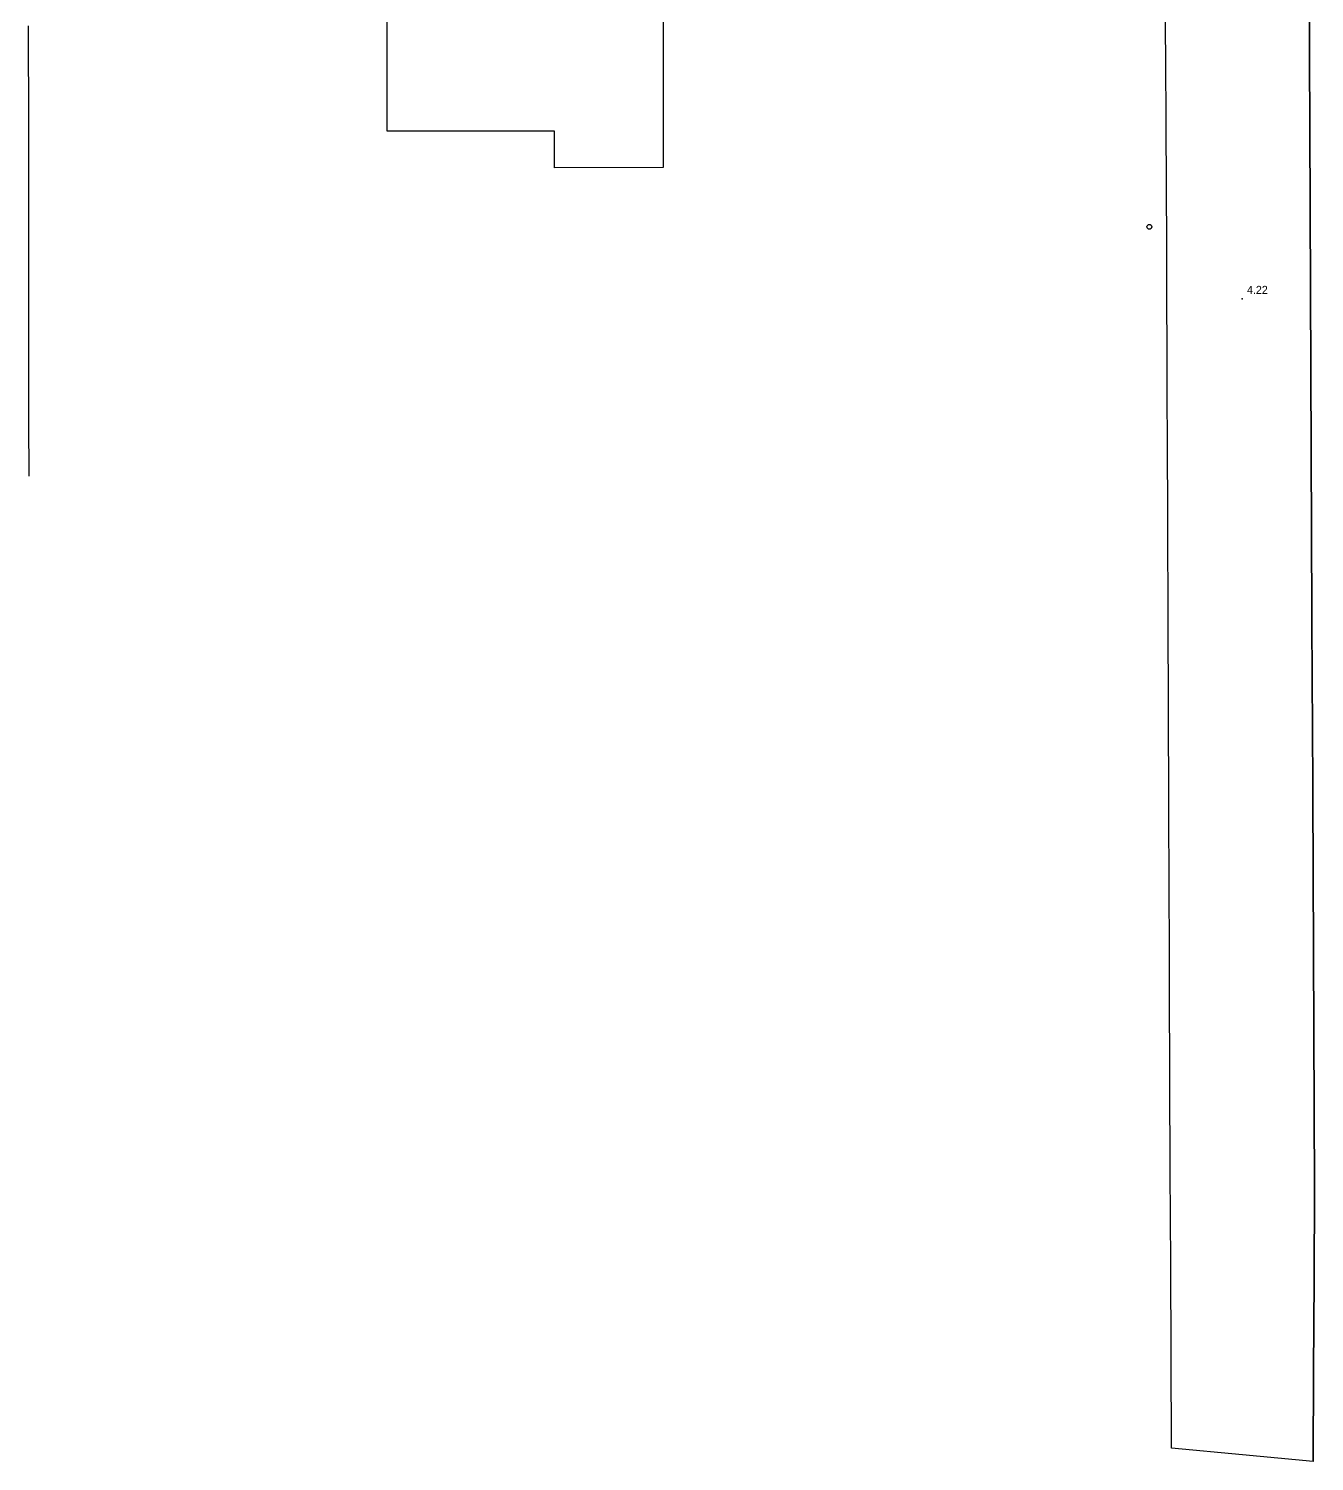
# Model space of a CAD drawing. Header units: metres. Extents: x -149 to 157, y -151 to 214.
# Drawn here: x -4.7 to 75.7, y -150.9 to -61.4 of the extents above; entities that cross this region are included whole.
import ezdxf

# ---------------------------------------------------------------- set-up
doc = ezdxf.new("R2010")
doc.units = ezdxf.units.M

msp = doc.modelspace()

# ---------------------------------------------------------------- linework, layer by layer
at = {"layer": 'BUILDINGS'}
msp.add_lwpolyline([(34.971, -58.28), (34.98, -68.442), (34.981, -70.035), (28.186, -70.041), (28.185, -67.755), (17.725, -67.763), (17.707, -44.803), (19.206, -44.801), (19.198, -35.369), (14.948, -35.372), (14.965, -56.675), (1.296, -56.686), (1.264, -17.692), (14.74, -17.681), (14.752, -32.298), (19.196, -32.294), (19.193, -29.308), (17.163, -29.31), (17.153, -17.366), (24.761, -17.36), (61.667, -17.33), (61.676, -28.455), (61.699, -56.434), (34.97, -56.456)], close=True, dxfattribs=at)
at = {"layer": 'CURB'}
for points in [[(75.614, -150.867), (75.635, -145.185), (75.656, -139.504), (75.678, -133.824), (75.573, -109.129), (75.554, -104.59), (75.544, -102.439), (75.525, -97.899), (75.396, -67.517), (75.199, -27.108)], [(-4.653, -89.314), (-4.656, -85.865), (-4.656, -85.828), (-4.662, -80.053), (-4.663, -79.282), (-4.667, -74.277), (-4.671, -68.501), (-4.672, -67.081), (-4.673, -65.966), (-4.676, -62.726), (-4.677, -61.175)], [(66.744, -150.034), (66.722, -144.272), (66.699, -138.509), (66.676, -132.747), (66.653, -126.985), (66.631, -121.222), (66.62, -118.488), (66.608, -115.46), (66.586, -109.697), (66.563, -103.935), (66.541, -98.173), (66.518, -92.41), (66.496, -86.648), (66.489, -84.899), (66.473, -80.886), (66.464, -78.813), (66.45, -75.123), (66.434, -70.98), (66.427, -69.362), (66.426, -69.203)]]:
    msp.add_lwpolyline(points, dxfattribs=at)
at = {"layer": 'ROADBED'}
msp.add_lwpolyline([(75.199, -27.108), (75.396, -67.517), (75.525, -97.899), (75.544, -102.439), (75.554, -104.59), (75.573, -109.129), (75.678, -133.824), (75.656, -139.504), (75.635, -145.185), (75.614, -150.867), (71.18, -150.45), (66.744, -150.034), (66.722, -144.272), (66.699, -138.509), (66.676, -132.747), (66.653, -126.985), (66.631, -121.222), (66.62, -118.488), (66.608, -115.46), (66.586, -109.697), (66.563, -103.935), (66.541, -98.173), (66.518, -92.41), (66.496, -86.648), (66.489, -84.899), (66.473, -80.886), (66.464, -78.813), (66.45, -75.123), (66.434, -70.98), (66.427, -69.362), (66.426, -69.203), (66.421, -68.496), (66.407, -66.65), (66.387, -63.855), (66.384, -60.849)], dxfattribs=at)
at = {"layer": 'SPOT_ELEV'}
msp.add_point((71.167, -78.223, 4.22), dxfattribs=at)
at = {"layer": 'TREES_STREET_REMOVED'}
msp.add_circle((65.368, -73.731), 0.15, dxfattribs=at)

# ---------------------------------------------------------------- texts
at = {"layer": 'SPOT_ELEV'}
msp.add_text('4.22', height=0.5, dxfattribs=at).set_placement((71.467, -77.923))

doc.saveas('drawing.dxf')
